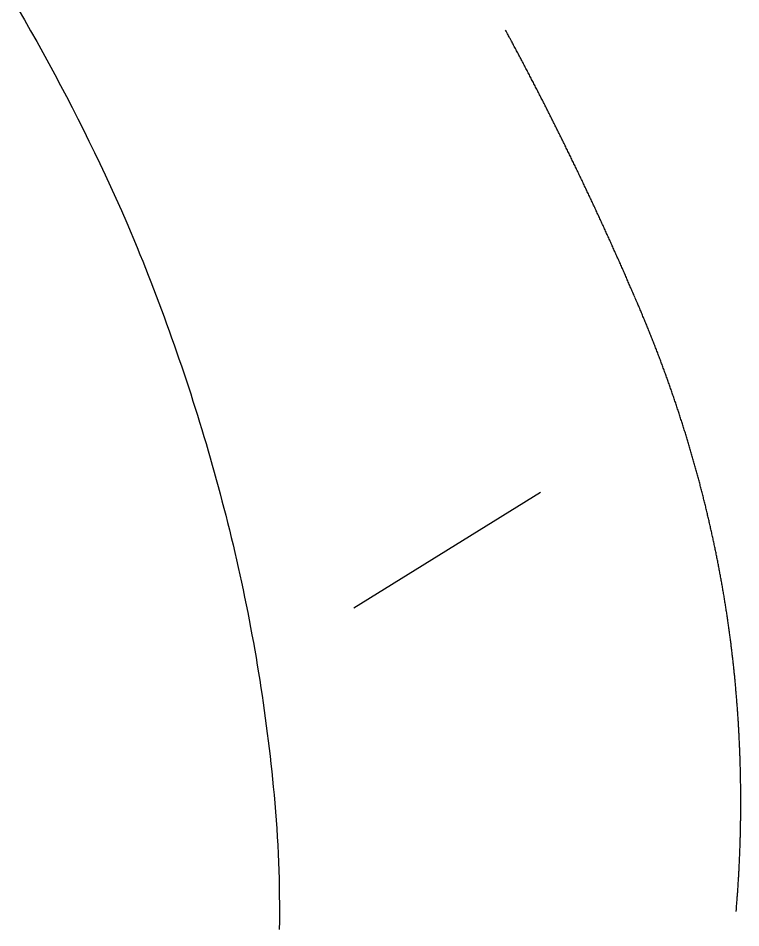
# Model space of a CAD drawing. Extents: x 527 to 614, y 487 to 635.
# Drawn here: x 581.45 to 586.12, y 548.72 to 554.6 of the extents above; entities that cross this region are included whole.
import ezdxf

# ---------------------------------------------------------------- set-up
doc = ezdxf.new("R2010")
doc.units = 0
doc.header["$MEASUREMENT"] = 0
doc.layers.add('1', color=4, linetype='Continuous')

# ---------------------------------------------------------------- blocks, each defined once
blk = doc.blocks.new('VANGUARD')
at = {"layer": '1', "color": 3, "linetype": 'Continuous'}
blk.add_line((57.9234, 46.5111), (56.7177, 45.7639), dxfattribs=at)
at = {"layer": '1', "color": 2}
for points in [[(54.5486, 49.637), (54.589, 49.5671), (54.6291, 49.497), (54.6686, 49.4267), (54.7078, 49.3561), (54.7466, 49.2853), (54.7849, 49.2142), (54.8228, 49.143), (54.8602, 49.0715), (54.8973, 48.9997), (54.9339, 48.9278), (54.9701, 48.8556), (55.0058, 48.7832), (55.0412, 48.7106), (55.0761, 48.6378), (55.1105, 48.5648), (55.145, 48.4906), (55.1801, 48.4136), (55.2154, 48.3345), (55.25, 48.2552), (55.3173, 48.0957)], [(55.3173, 48.0957), (55.3354, 48.0512), (55.3534, 48.0067), (55.3712, 47.962), (55.3888, 47.9174), (55.4063, 47.8726), (55.4236, 47.8278), (55.4407, 47.783), (55.4577, 47.738), (55.4745, 47.6931), (55.4912, 47.648), (55.5077, 47.6029), (55.524, 47.5577), (55.5401, 47.5125), (55.5561, 47.4672), (55.5719, 47.4219), (55.5876, 47.3765), (55.6031, 47.3311), (55.6184, 47.2855), (55.6335, 47.24), (55.6485, 47.1944), (55.6633, 47.1487), (55.678, 47.103), (55.6925, 47.0572), (55.7068, 47.0113), (55.7209, 46.9655), (55.7349, 46.9195), (55.7487, 46.8735), (55.7624, 46.8275), (55.7759, 46.7814), (55.7892, 46.7352), (55.8023, 46.6891), (55.8153, 46.6428), (55.8281, 46.5965), (55.8407, 46.5502), (55.8532, 46.5038), (55.8655, 46.4574), (55.8776, 46.4109), (55.8895, 46.3643), (55.9013, 46.3178), (55.9131, 46.2702), (55.925, 46.2217), (55.9367, 46.173), (55.9481, 46.1247), (55.9592, 46.0764), (55.9702, 46.028), (55.9809, 45.9796), (55.9914, 45.9311), (56.0018, 45.8826), (56.0119, 45.8341), (56.0218, 45.7855), (56.0315, 45.7369), (56.041, 45.6883), (56.0502, 45.6396), (56.0593, 45.5909), (56.0682, 45.5421), (56.0768, 45.4933), (56.0853, 45.4445), (56.0935, 45.3957), (56.1016, 45.3468), (56.1094, 45.2979), (56.117, 45.249), (56.1244, 45.2), (56.1316, 45.151), (56.1386, 45.102), (56.1454, 45.0529), (56.152, 45.0038), (56.1583, 44.9547), (56.1645, 44.9055), (56.1705, 44.8563), (56.1762, 44.807), (56.1817, 44.7577), (56.1871, 44.7083), (56.1922, 44.6589), (56.1971, 44.6093), (56.2021, 44.5572), (56.2069, 44.5031), (56.2115, 44.4485), (56.2156, 44.3941), (56.2193, 44.3398), (56.2227, 44.2854), (56.2257, 44.2311), (56.2283, 44.1767), (56.2306, 44.1223), (56.2325, 44.0679), (56.234, 44.0135), (56.2352, 43.9591), (56.2359, 43.9046), (56.2363, 43.8502), (56.2364, 43.7957), (56.2361, 43.7413), (56.2353, 43.6868)]]:
    blk.add_lwpolyline(points, dxfattribs=at)
at = {"layer": '1', "color": 3, "linetype": 'Continuous'}
for points in [[(58.5354, 47.7692), (58.5294, 47.7834, 0.00018), (58.5229, 47.7982, 0.000178), (58.5166, 47.813, 0.000177), (58.5102, 47.8276, 0.000178), (58.5039, 47.8423, 0.000179), (58.4975, 47.857, 0.000179), (58.4911, 47.8717, 0.00018), (58.4847, 47.8864, 0.00018), (58.4783, 47.9011, 0.000181), (58.4719, 47.9158, 0.000181), (58.4654, 47.9305, 0.000181), (58.459, 47.9451, 0.000182), (58.4525, 47.9598, 0.000182), (58.4461, 47.9744, 0.000183), (58.4396, 47.9891, 0.000184), (58.4331, 48.0038, 0.000184), (58.4266, 48.0184, 0.000184), (58.4201, 48.0331, 0.000185), (58.4135, 48.0478, 0.000185), (58.407, 48.0624, 0.000186), (58.4004, 48.0771, 0.000186), (58.3939, 48.0917, 0.000187), (58.3873, 48.1063, 0.000187), (58.3807, 48.121, 0.000188), (58.3741, 48.1356, 0.000188), (58.3675, 48.1502, 0.000189), (58.3609, 48.1649, 0.000189), (58.3543, 48.1795, 0.00019), (58.3476, 48.1941, 0.00019), (58.341, 48.2087, 0.00019), (58.3343, 48.2233, 0.000189), (58.3276, 48.2379, 0.000188), (58.3209, 48.2525, 0.000188), (58.3142, 48.2671, 0.000188), (58.3075, 48.2817, 0.000188), (58.3008, 48.2962, 0.000188), (58.2941, 48.3108, 0.000188), (58.2873, 48.3254, 0.000188), (58.2806, 48.3399, 0.000188), (58.2738, 48.3545, 0.000188), (58.267, 48.3691, 0.000188), (58.2603, 48.3836, 0.000188), (58.2535, 48.3981, 0.000188), (58.2466, 48.4127, 0.000188), (58.2398, 48.4272, 0.000188), (58.233, 48.4417, 0.000188), (58.2262, 48.4562, 0.000188), (58.2193, 48.4708, 0.000188), (58.2124, 48.4853, 0.000188), (58.2056, 48.4998, 0.000189), (58.1987, 48.5143, 0.000189), (58.1918, 48.5288, 0.000188), (58.1849, 48.5433, 0.000188), (58.178, 48.5577, 0.000189), (58.171, 48.5722, 0.000188), (58.1641, 48.5867, 0.000188), (58.1571, 48.6012, 0.000189), (58.1502, 48.6156, 0.000189), (58.1432, 48.6301, 0.000189), (58.1362, 48.6445, 0.000188), (58.1292, 48.659, 0.000189), (58.1222, 48.6734, 0.000189), (58.1152, 48.6879, 0.000188), (58.1082, 48.7023, 0.000188), (58.1012, 48.7167, 0.000189), (58.0941, 48.7311, 0.000188), (58.087, 48.7455, 0.000189), (58.08, 48.76, 0.000189), (58.0729, 48.7744, 0.000188), (58.0658, 48.7887, 0.000189), (58.0587, 48.8031, 0.000189), (58.0516, 48.8175, 0.000189), (58.0444, 48.8319, 0.000188), (58.0373, 48.8463, 0.000189), (58.0302, 48.8607, 0.000189), (58.023, 48.875, 0.000189), (58.0158, 48.8894, 0.000189), (58.0087, 48.9038, 0.000189), (58.0015, 48.9181, 0.000189), (57.9943, 48.9324, 0.000189), (57.9871, 48.9468, 0.000189), (57.9798, 48.9611, 0.000189), (57.9726, 48.9755, 0.000189), (57.9653, 48.9898, 0.000189), (57.9581, 49.0041, 0.000189), (57.9508, 49.0184, 0.000189), (57.9435, 49.0327, 0.000189), (57.9362, 49.047, 0.000189), (57.929, 49.0613, 0.000189), (57.9216, 49.0756, 0.000189), (57.9143, 49.0899, 0.000189), (57.907, 49.1041, 0.00019), (57.8996, 49.1184, 0.000189), (57.8923, 49.1327, 0.000189), (57.8849, 49.1469, 0.000189), (57.8776, 49.1612, 0.000189), (57.8702, 49.1755, 0.000189), (57.8628, 49.1897, 0.000189), (57.8554, 49.2039, 0.000189), (57.8479, 49.2182, 0.000189), (57.8405, 49.2324, 0.000189), (57.8331, 49.2466, 0.000189), (57.8256, 49.2608, 0.000189), (57.8182, 49.275, 0.00019), (57.8107, 49.2893, 0.000189), (57.8032, 49.3034, 0.000186), (57.7957, 49.3176, 0.000188), (57.7882, 49.3318, 0.000194), (57.7807, 49.346, 0.000189), (57.7732, 49.3602, 0.000178), (57.7657, 49.3742, 0.000198), (57.758, 49.3886, 0.000236), (57.7502, 49.4032, 0.000178), (57.743, 49.4167, 0.000062), (57.7364, 49.4291, 0.000265), (57.7275, 49.4456, 0.000445), (57.7143, 49.4701, 0.000219), (57.6976, 49.5011, 0.000219)], [(59.1878, 43.8039), (59.1891, 43.818, 0.000589), (59.1905, 43.8345, 0.00057), (59.1918, 43.8503, 0.000565), (59.193, 43.8661, 0.000552), (59.1943, 43.8819, 0.00054), (59.1955, 43.8976, 0.00053), (59.1966, 43.9133, 0.000523), (59.1978, 43.929, 0.000512), (59.1988, 43.9446, 0.000508), (59.1999, 43.9602, 0.000505), (59.2009, 43.9758, 0.000501), (59.2019, 43.9914, 0.000498), (59.2029, 44.0071, 0.000493), (59.2038, 44.0226, 0.000489), (59.2047, 44.0382, 0.000486), (59.2056, 44.0537, 0.000481), (59.2064, 44.0692, 0.00048), (59.2072, 44.0848, 0.000477), (59.208, 44.1003, 0.000474), (59.2087, 44.1158, 0.000474), (59.2094, 44.1313, 0.000473), (59.2101, 44.1469, 0.00047), (59.2108, 44.1624, 0.000469), (59.2114, 44.1779, 0.000467), (59.212, 44.1934, 0.000466), (59.2126, 44.2089, 0.000463), (59.2131, 44.2243, 0.000463), (59.2136, 44.2398, 0.000461), (59.2141, 44.2553, 0.000458), (59.2146, 44.2707, 0.000457), (59.215, 44.2862, 0.000456), (59.2154, 44.3017, 0.000454), (59.2157, 44.3171, 0.000454), (59.2161, 44.3326, 0.000452), (59.2164, 44.348, 0.000454), (59.2167, 44.3635, 0.000454), (59.2169, 44.3789, 0.000453), (59.2172, 44.3944, 0.000454), (59.2174, 44.4098, 0.000454), (59.2175, 44.4253, 0.000453), (59.2177, 44.4407, 0.000455), (59.2178, 44.4562, 0.000456), (59.2179, 44.4717, 0.000454), (59.2179, 44.4871, 0.000454), (59.218, 44.5026, 0.000456), (59.218, 44.5181, 0.000455), (59.2179, 44.5335, 0.000455), (59.2179, 44.549, 0.000456), (59.2178, 44.5645, 0.000455), (59.2177, 44.5799, 0.000456), (59.2175, 44.5954, 0.000456), (59.2174, 44.6108, 0.000456), (59.2172, 44.6263, 0.000457), (59.2169, 44.6418, 0.000457), (59.2167, 44.6573, 0.000456), (59.2164, 44.6727, 0.000457), (59.2161, 44.6881, 0.000458), (59.2158, 44.7036, 0.000457), (59.2154, 44.7191, 0.000457), (59.215, 44.7346, 0.000457), (59.2146, 44.75, 0.000458), (59.2141, 44.7655, 0.000458), (59.2136, 44.7809, 0.000458), (59.2131, 44.7964, 0.000459), (59.2126, 44.8119, 0.00046), (59.212, 44.8274, 0.00046), (59.2114, 44.8429, 0.000462), (59.2108, 44.8583, 0.000464), (59.2101, 44.8738, 0.000466), (59.2094, 44.8893, 0.000465), (59.2087, 44.9048, 0.000465), (59.208, 44.9203, 0.000466), (59.2072, 44.9358, 0.000468), (59.2064, 44.9513, 0.000468), (59.2056, 44.9668, 0.000468), (59.2047, 44.9822, 0.00047), (59.2038, 44.9978, 0.00047), (59.2029, 45.0132, 0.000471), (59.202, 45.0288, 0.000472), (59.201, 45.0443, 0.000472), (59.2, 45.0598, 0.000473), (59.199, 45.0753, 0.000474), (59.1979, 45.0908, 0.000475), (59.1968, 45.1063, 0.000475), (59.1957, 45.1218, 0.000476), (59.1945, 45.1373, 0.000477), (59.1933, 45.1528, 0.000478), (59.1921, 45.1683, 0.000479), (59.1909, 45.1838, 0.00048), (59.1896, 45.1994, 0.00048), (59.1883, 45.2149, 0.00048), (59.1869, 45.2303, 0.000482), (59.1856, 45.2459, 0.000482), (59.1842, 45.2614, 0.000484), (59.1828, 45.2769, 0.000484), (59.1813, 45.2924, 0.000485), (59.1798, 45.3079, 0.000486), (59.1783, 45.3234, 0.000487), (59.1767, 45.3389, 0.000488), (59.1752, 45.3545, 0.000488), (59.1735, 45.37, 0.00049), (59.1719, 45.3855, 0.000491), (59.1702, 45.401, 0.000492), (59.1685, 45.4165, 0.000493), (59.1668, 45.432, 0.000494), (59.165, 45.4475, 0.000493), (59.1632, 45.463, 0.000495), (59.1614, 45.4785, 0.000496), (59.1595, 45.494, 0.000495), (59.1577, 45.5095, 0.000498), (59.1557, 45.525, 0.000498), (59.1538, 45.5405, 0.000497), (59.1518, 45.556, 0.000498), (59.1498, 45.5715, 0.000497), (59.1477, 45.5869, 0.000499), (59.1457, 45.6024, 0.0005), (59.1435, 45.618, 0.000499), (59.1414, 45.6334, 0.000499), (59.1392, 45.6489, 0.0005), (59.137, 45.6644, 0.0005), (59.1348, 45.6799, 0.000499), (59.1325, 45.6954, 0.0005), (59.1302, 45.7109, 0.0005), (59.1279, 45.7264, 0.0005), (59.1255, 45.7419, 0.000501), (59.1231, 45.7574, 0.0005), (59.1207, 45.7729, 0.0005), (59.1182, 45.7884, 0.000499), (59.1157, 45.8039, 0.000498), (59.1132, 45.8194, 0.0005), (59.1107, 45.8349, 0.000498), (59.1081, 45.8504, 0.000495), (59.1054, 45.8659, 0.000495), (59.1028, 45.8814, 0.000496), (59.1001, 45.8969, 0.000495), (59.0974, 45.9124, 0.000493), (59.0947, 45.9278, 0.000493), (59.0919, 45.9433, 0.000494), (59.0891, 45.9588, 0.000493), (59.0863, 45.9742, 0.000491), (59.0834, 45.9897, 0.000492), (59.0805, 46.0051, 0.000492), (59.0776, 46.0205, 0.000491), (59.0746, 46.036, 0.000491), (59.0716, 46.0514, 0.00049), (59.0686, 46.0668, 0.00049), (59.0656, 46.0822, 0.000489), (59.0625, 46.0976, 0.000489), (59.0594, 46.113, 0.00049), (59.0562, 46.1284, 0.000489), (59.0531, 46.1438, 0.000488), (59.0499, 46.1592, 0.000488), (59.0467, 46.1746, 0.000487), (59.0434, 46.1899, 0.000489), (59.0401, 46.2053, 0.000487), (59.0368, 46.2206, 0.000487), (59.0335, 46.236, 0.000488), (59.0301, 46.2513, 0.000486), (59.0267, 46.2666, 0.000485), (59.0232, 46.2819, 0.000487), (59.0198, 46.2973, 0.000487), (59.0163, 46.3126, 0.000485), (59.0127, 46.3279, 0.000485), (59.0092, 46.3431, 0.000485), (59.0056, 46.3584, 0.000484), (59.002, 46.3737, 0.000484), (58.9984, 46.389, 0.000483), (58.9947, 46.4042, 0.000482), (58.991, 46.4194, 0.000482), (58.9873, 46.4347, 0.000482), (58.9835, 46.4499, 0.000482), (58.9797, 46.4651, 0.00048), (58.9759, 46.4803, 0.00048), (58.9721, 46.4955, 0.000481), (58.9682, 46.5107, 0.000481), (58.9643, 46.5259, 0.000479), (58.9603, 46.5411, 0.000479), (58.9564, 46.5562, 0.000479), (58.9524, 46.5714, 0.000479), (58.9484, 46.5865, 0.000478), (58.9443, 46.6016, 0.000478), (58.9402, 46.6168, 0.000478), (58.9361, 46.6319, 0.000477), (58.932, 46.647, 0.000477), (58.9278, 46.6621, 0.000476), (58.9237, 46.6772, 0.000476), (58.9194, 46.6923, 0.000475), (58.9152, 46.7073, 0.000475), (58.9109, 46.7224, 0.000476), (58.9066, 46.7374, 0.000476), (58.9023, 46.7525, 0.000474), (58.8979, 46.7675, 0.000474), (58.8935, 46.7825, 0.000474), (58.8891, 46.7976, 0.000474), (58.8847, 46.8126, 0.000474), (58.8802, 46.8276, 0.000473), (58.8757, 46.8426, 0.000471), (58.8712, 46.8575, 0.000472), (58.8666, 46.8725, 0.000472), (58.862, 46.8874, 0.000473), (58.8574, 46.9024, 0.00047), (58.8528, 46.9173, 0.00047), (58.8481, 46.9322, 0.000472), (58.8434, 46.9472, 0.00047), (58.8387, 46.9621, 0.000469), (58.8339, 46.9769, 0.00047), (58.8291, 46.9918, 0.00047), (58.8243, 47.0067, 0.000469), (58.8195, 47.0216, 0.00047), (58.8146, 47.0364, 0.000468), (58.8097, 47.0513, 0.000468), (58.8048, 47.0661, 0.000468), (58.7999, 47.0809, 0.000467), (58.7949, 47.0957, 0.000468), (58.7899, 47.1105, 0.000468), (58.7849, 47.1253, 0.000467), (58.7798, 47.1401, 0.000466), (58.7747, 47.1548, 0.000466), (58.7696, 47.1696, 0.000467), (58.7645, 47.1843, 0.000466), (58.7593, 47.1991, 0.000465), (58.7541, 47.2138, 0.000466), (58.7489, 47.2285, 0.000465), (58.7437, 47.2432, 0.000464), (58.7384, 47.2579, 0.000465), (58.7331, 47.2726, 0.000465), (58.7278, 47.2873, 0.000464), (58.7224, 47.3019, 0.000463), (58.7171, 47.3165, 0.000463), (58.7117, 47.3312, 0.000463), (58.7062, 47.3458, 0.000463), (58.7008, 47.3604, 0.000463), (58.6953, 47.375, 0.000463), (58.6898, 47.3896, 0.000462), (58.6842, 47.4042, 0.000462), (58.6787, 47.4187, 0.000463), (58.6731, 47.4333, 0.000462), (58.6674, 47.4478, 0.000462), (58.6618, 47.4623, 0.000462), (58.6561, 47.4769, 0.000462), (58.6504, 47.4914, 0.000462), (58.6447, 47.5059, 0.000462), (58.6389, 47.5204, 0.000462), (58.6332, 47.5349, 0.000462), (58.6274, 47.5493, 0.00046), (58.6215, 47.5637, 0.000459), (58.6157, 47.5782, 0.000465), (58.6098, 47.5927, 0.000471), (58.6039, 47.6071, 0.000456), (58.598, 47.6214, 0.00043), (58.592, 47.6357, 0.00048), (58.5859, 47.6504, 0.000553), (58.5796, 47.6655, 0.000427), (58.5737, 47.6794, 0.000229), (58.5683, 47.6923, 0.000488), (58.5608, 47.7099, 0.000597), (58.5498, 47.7357, 0.000277), (58.5359, 47.7682, 0.000277)]]:
    blk.add_lwpolyline(points, format="xyb", dxfattribs=at)

msp = doc.modelspace()

# ---------------------------------------------------------------- block references
at = {"layer": '1'}
msp.add_blockref('VANGUARD', (526.9005, 505.0267), dxfattribs=at)

doc.saveas('drawing.dxf')
